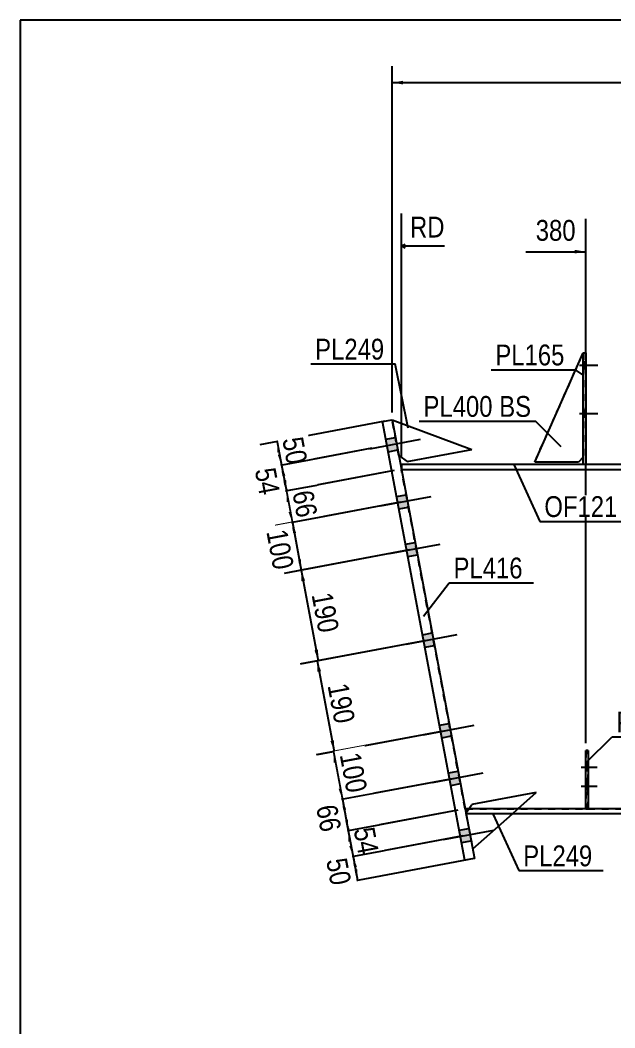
# Model space of a CAD drawing. Header units: millimetres. Extents: x -55 to 348, y -192 to 85.
# Drawn here: x -52.4 to 29.3, y -53.4 to 85.1 of the extents above; entities that cross this region are included whole.
import ezdxf

# ---------------------------------------------------------------- set-up
doc = ezdxf.new("R2010")
doc.units = ezdxf.units.MM
doc.linetypes.add('DXK_LINE_DOT1', pattern=[1.8814, 0.9407, -0.9407])
doc.linetypes.add('DXK_LINE_DOT2', pattern=[3.9198, 1.9599, -1.9599])
doc.styles.add('Arial Narrow', font='ARIALN.TTF', dxfattribs={"height": 0.2})

# ---------------------------------------------------------------- blocks, each defined once
blk = doc.blocks.new('Unknown-627304120-1201')
at = {"color": 5, "linetype": 'Continuous'}
for p, q in [((347.6, 85.08), (-52.4, 85.08)), ((-52.4, 85.08), (-52.4, -191.92))]:
    blk.add_line(p, q, dxfattribs=at)
blk = doc.blocks.new('Part-627304120-1759 - 1593')
at = {"color": 2, "linetype": 'Continuous'}
for p, q in [((25.33, -23.33), (25.33, -15.33)), ((25.33, -15.33), (25.66, -15.33)), ((25.66, -15.33), (25.66, -23.33)), ((25.66, -23.33), (25.33, -23.33))]:
    blk.add_line(p, q, dxfattribs=at)
at = {"color": 7, "linetype": 'DXK_LINE_DOT1'}
blk.add_line((25.33, -22.67), (25.66, -22.67), dxfattribs=at)
blk = doc.blocks.new('Part-627304120-1636 - 1593')
at = {"color": 2, "linetype": 'Continuous'}
for p, q in [((18.33, 24.33), (24.99, 39.33)), ((24.99, 25), (24.33, 24.33)), ((24.33, 24.33), (18.33, 24.33))]:
    blk.add_line(p, q, dxfattribs=at)
at = {"color": 7, "linetype": 'DXK_LINE_DOT1'}
blk.add_line((24.99, 39.33), (24.99, 25), dxfattribs=at)
blk = doc.blocks.new('Part-627304120-1836 - 1593')
at = {"color": 7, "linetype": 'DXK_LINE_DOT1'}
for p, q in [((25.33, -15.33), (25.33, -23.33)), ((25.66, -15.33), (25.33, -15.33)), ((25.66, -23.33), (25.66, -15.33)), ((25.33, -23.33), (25.66, -23.33))]:
    blk.add_line(p, q, dxfattribs=at)
blk = doc.blocks.new('Part-627304120-1846 - 1593')
at = {"color": 2, "linetype": 'Continuous'}
for p, q in [((0, 24), (0, 23.33)), ((30.99, 24), (0, 24)), ((48.35, 24), (31.09, 24)), ((65.91, 24), (48.45, 24)), ((70.81, 24), (66.01, 24)), ((70.81, 23.33), (70.81, 24)), ((0, 23.33), (30.99, 23.33)), ((31.09, 23.33), (48.35, 23.33)), ((48.45, 23.33), (65.91, 23.33)), ((66.01, 23.33), (70.81, 23.33))]:
    blk.add_line(p, q, dxfattribs=at)
blk = doc.blocks.new('Part-627304120-1841 - 1593')
at = {"color": 7, "linetype": 'DXK_LINE_DOT1'}
for p, q in [((18.33, 24.33), (24.99, 39.33)), ((24.99, 25), (24.33, 24.33)), ((24.33, 24.33), (18.33, 24.33))]:
    blk.add_line(p, q, dxfattribs=at)
blk = doc.blocks.new('Part-627304120-2214 - 1593')
at = {"color": 2, "linetype": 'Continuous'}
for p, q in [((-2.59, 29.89), (-1.28, 30.13)), ((8.73, -30.39), (-2.59, 29.89)), ((-1.28, 30.13), (10.04, -30.15)), ((10.04, -30.15), (8.73, -30.39))]:
    blk.add_line(p, q, dxfattribs=at)
blk = doc.blocks.new('Part-627304120-1851 - 1593')
at = {"color": 2, "linetype": 'Continuous'}
for p, q in [((8.89, -24), (8.89, -23.33)), ((25.33, -23.33), (8.89, -23.33)), ((30.99, -23.33), (25.66, -23.33)), ((48.35, -23.33), (31.09, -23.33)), ((60.25, -23.33), (48.45, -23.33)), ((65.91, -23.33), (60.58, -23.33)), ((70.81, -23.33), (66.01, -23.33)), ((70.81, -24), (70.81, -23.33)), ((30.99, -24), (8.89, -24)), ((48.35, -24), (31.09, -24)), ((65.91, -24), (48.45, -24)), ((70.81, -24), (66.01, -24))]:
    blk.add_line(p, q, dxfattribs=at)
blk = doc.blocks.new('Bolt-627304120-2307 - 1593')
at = {"linetype": 'Continuous'}
for points in [[(25.33, 37.2), (25.33, 38.13), (24.99, 38.13), (24.99, 37.2)], [(25.33, 37.2), (25.33, 38.13), (24.99, 38.13), (24.99, 37.2)], [(25.33, 37.2), (25.33, 38.13), (24.99, 38.13), (24.99, 37.2)], [(25.33, 30.53), (25.33, 31.47), (24.99, 31.47), (24.99, 30.53)], [(25.33, 30.53), (25.33, 31.47), (24.99, 31.47), (24.99, 30.53)], [(25.33, 30.53), (25.33, 31.47), (24.99, 31.47), (24.99, 30.53)]]:
    blk.add_hatch(color=3, dxfattribs=at).paths.add_polyline_path(points)
at = {"color": 3, "linetype": 'Continuous'}
for p, q in [((24.46, 37.67), (26.99, 37.67)), ((24.46, 37.67), (26.99, 37.67)), ((24.46, 37.67), (26.99, 37.67)), ((24.99, 38.13), (25.33, 38.13)), ((24.99, 38.13), (25.33, 38.13)), ((24.99, 38.13), (25.33, 38.13)), ((24.99, 37.2), (25.33, 37.2)), ((24.99, 37.2), (25.33, 37.2)), ((24.99, 37.2), (25.33, 37.2)), ((24.46, 31), (26.99, 31)), ((24.46, 31), (26.99, 31)), ((24.46, 31), (26.99, 31)), ((24.99, 31.47), (25.33, 31.47)), ((24.99, 31.47), (25.33, 31.47)), ((24.99, 31.47), (25.33, 31.47)), ((24.99, 30.53), (25.33, 30.53)), ((24.99, 30.53), (25.33, 30.53)), ((24.99, 30.53), (25.33, 30.53))]:
    blk.add_line(p, q, dxfattribs=at)
blk = doc.blocks.new('Bolt-627304120-2296 - 1593')
at = {"color": 3, "linetype": 'DXK_LINE_DOT2'}
for p, q in [((24.69, -17.61), (26.89, -17.61)), ((25.33, -17.15), (25.66, -17.15)), ((25.33, -18.08), (25.66, -18.08)), ((24.69, -20.2), (26.89, -20.2)), ((25.33, -19.73), (25.66, -19.73)), ((25.33, -20.67), (25.66, -20.67))]:
    blk.add_line(p, q, dxfattribs=at)
blk = doc.blocks.new('Part-627304120-2147 - 1593')
at = {"color": 2, "linetype": 'Continuous'}
for p, q in [((24.99, 24), (24.99, 39.33)), ((24.99, 39.33), (25.33, 39.33)), ((25.33, 39.33), (25.33, 24))]:
    blk.add_line(p, q, dxfattribs=at)
at = {"color": 7, "linetype": 'DXK_LINE_DOT1'}
blk.add_line((25.33, 24), (24.99, 24), dxfattribs=at)
blk = doc.blocks.new('Part-627304120-2236 - 1593')
at = {"color": 2, "linetype": 'Continuous'}
for p, q in [((-1.28, 30.13), (9.66, 26.08)), ((-0.35, 25.22), (0.81, 24.42)), ((0.81, 24.42), (9.66, 26.08))]:
    blk.add_line(p, q, dxfattribs=at)
at = {"color": 7, "linetype": 'DXK_LINE_DOT1'}
blk.add_line((-0.35, 25.22), (-1.28, 30.13), dxfattribs=at)
blk = doc.blocks.new('Part-627304120-2241 - 1593')
at = {"color": 2, "linetype": 'Continuous'}
for p, q in [((18.52, -21.09), (9.67, -22.76)), ((16, -23.33), (18.52, -21.09)), ((9.28, -23.33), (9.67, -22.76)), ((8.89, -23.9), (8.87, -23.92)), ((9.8, -28.84), (15.25, -24))]:
    blk.add_line(p, q, dxfattribs=at)
at = {"color": 7, "linetype": 'DXK_LINE_DOT1'}
for p, q in [((8.87, -23.92), (9.28, -23.33)), ((15.25, -24), (16, -23.33)), ((8.87, -23.92), (9.8, -28.84))]:
    blk.add_line(p, q, dxfattribs=at)
blk = doc.blocks.new('Part-627304120-2271 - 1593')
at = {"color": 7, "linetype": 'DXK_LINE_DOT1'}
for p, q in [((8.76, -23.33), (0, 23.33)), ((0, 23.33), (30.99, 23.33)), ((31.09, 23.33), (48.35, 23.33)), ((48.45, 23.33), (65.91, 23.33)), ((66.01, 23.33), (75.61, 23.33)), ((75.71, 23.33), (92.97, 23.33)), ((93.07, 23.33), (127.29, 23.33)), ((127.39, 23.33), (151.52, 23.33)), ((151.52, -23.33), (151.52, 23.33)), ((8.89, -23.33), (25.33, -23.33)), ((25.66, -23.33), (30.99, -23.33)), ((31.09, -23.33), (48.35, -23.33)), ((48.45, -23.33), (60.25, -23.33)), ((60.58, -23.33), (65.91, -23.33)), ((66.01, -23.33), (75.61, -23.33)), ((75.71, -23.33), (92.97, -23.33)), ((93.07, -23.33), (121.62, -23.33)), ((121.96, -23.33), (127.29, -23.33)), ((127.39, -23.33), (151.52, -23.33))]:
    blk.add_line(p, q, dxfattribs=at)
at = {"color": 2, "linetype": 'Continuous'}
blk.add_line((8.89, -23.33), (8.76, -23.33), dxfattribs=at)
blk = doc.blocks.new('Bolt-627304120-2290 - 1593')
at = {"linetype": 'Continuous'}
for points in [[(25.66, -18.08), (25.66, -17.15), (25.33, -17.15), (25.33, -18.08)], [(25.66, -20.67), (25.66, -19.73), (25.33, -19.73), (25.33, -20.67)]]:
    blk.add_hatch(color=3, dxfattribs=at).paths.add_polyline_path(points)
at = {"color": 3, "linetype": 'Continuous'}
for p, q in [((24.69, -17.61), (26.89, -17.61)), ((25.33, -17.15), (25.66, -17.15)), ((25.33, -18.08), (25.66, -18.08)), ((24.69, -20.2), (26.89, -20.2)), ((25.33, -19.73), (25.66, -19.73)), ((25.33, -20.67), (25.66, -20.67))]:
    blk.add_line(p, q, dxfattribs=at)
blk = doc.blocks.new('Bolt-627304120-2297 - 1593')
at = {"linetype": 'Continuous'}
for points in [[(-2.13, 27.46), (-1.81, 25.76), (-0.5, 26), (-0.82, 27.71)], [(-2.13, 27.46), (-1.81, 25.76), (-0.5, 26), (-0.82, 27.71)], [(-0.66, 19.6), (-0.34, 17.9), (0.98, 18.14), (0.66, 19.84)], [(-0.66, 19.6), (-0.34, 17.9), (0.98, 18.14), (0.66, 19.84)], [(0.58, 13.05), (0.9, 11.34), (2.21, 11.59), (1.89, 13.29)], [(0.58, 13.05), (0.9, 11.34), (2.21, 11.59), (1.89, 13.29)], [(2.91, 0.6), (3.23, -1.11), (4.54, -0.86), (4.22, 0.84)], [(2.91, 0.6), (3.23, -1.11), (4.54, -0.86), (4.22, 0.84)], [(5.25, -11.85), (5.57, -13.56), (6.88, -13.31), (6.56, -11.61)], [(5.25, -11.85), (5.57, -13.56), (6.88, -13.31), (6.56, -11.61)], [(6.48, -18.4), (6.8, -20.11), (8.11, -19.86), (7.79, -18.16)], [(6.48, -18.4), (6.8, -20.11), (8.11, -19.86), (7.79, -18.16)], [(7.96, -26.27), (8.28, -27.97), (9.59, -27.72), (9.27, -26.02)], [(7.96, -26.27), (8.28, -27.97), (9.59, -27.72), (9.27, -26.02)]]:
    blk.add_hatch(color=3, dxfattribs=at).paths.add_polyline_path(points)
at = {"color": 3, "linetype": 'Continuous'}
for p, q in [((-2.13, 27.46), (-0.82, 27.71)), ((-2.13, 27.46), (-0.82, 27.71)), ((-4.32, 26.17), (2.61, 27.47)), ((-4.32, 26.17), (2.61, 27.47)), ((-1.81, 25.76), (-0.5, 26)), ((-1.81, 25.76), (-0.5, 26)), ((-2.85, 18.31), (4.09, 19.61)), ((-2.85, 18.31), (4.09, 19.61)), ((-0.66, 19.6), (0.66, 19.84)), ((-0.66, 19.6), (0.66, 19.84)), ((-0.34, 17.9), (0.98, 18.14)), ((-0.34, 17.9), (0.98, 18.14)), ((-1.62, 11.75), (5.32, 13.06)), ((-1.62, 11.75), (5.32, 13.06)), ((0.58, 13.05), (1.89, 13.29)), ((0.58, 13.05), (1.89, 13.29)), ((0.9, 11.34), (2.21, 11.59)), ((0.9, 11.34), (2.21, 11.59)), ((0.72, -0.7), (7.66, 0.61)), ((0.72, -0.7), (7.66, 0.61)), ((2.91, 0.6), (4.22, 0.84)), ((2.91, 0.6), (4.22, 0.84)), ((3.23, -1.11), (4.54, -0.86)), ((3.23, -1.11), (4.54, -0.86)), ((3.06, -13.15), (10, -11.84)), ((3.06, -13.15), (10, -11.84)), ((5.25, -11.85), (6.56, -11.61)), ((5.25, -11.85), (6.56, -11.61)), ((5.57, -13.56), (6.88, -13.31)), ((5.57, -13.56), (6.88, -13.31)), ((4.29, -19.7), (11.23, -18.39)), ((4.29, -19.7), (11.23, -18.39)), ((6.48, -18.4), (7.79, -18.16)), ((6.48, -18.4), (7.79, -18.16)), ((6.8, -20.11), (8.11, -19.86)), ((6.8, -20.11), (8.11, -19.86)), ((5.77, -27.56), (12.7, -26.26)), ((5.77, -27.56), (12.7, -26.26)), ((7.96, -26.27), (9.27, -26.02)), ((7.96, -26.27), (9.27, -26.02)), ((8.28, -27.97), (9.59, -27.72)), ((8.28, -27.97), (9.59, -27.72))]:
    blk.add_line(p, q, dxfattribs=at)
blk = doc.blocks.new('StraightDimension-627304120-2705 - 1593')
at = {"linetype": 'Continuous'}
for points in [[(-7.27, -27.87), (-7.3, -26.35), (-6.77, -27.78)], [(-6.66, -28.37), (-6.63, -29.89), (-7.16, -28.46)]]:
    blk.add_hatch(color=7, dxfattribs=at).paths.add_polyline_path(points)
at = {"color": 7, "linetype": 'Continuous'}
for p, q in [((7.78, -23.52), (-9.66, -26.79)), ((8.45, -27.06), (-8.99, -30.33)), ((-7.3, -26.35), (-6.63, -29.89))]:
    blk.add_line(p, q, dxfattribs=at)
at = {"color": 0}
blk.add_wipeout([(-6.37, -30.48), (-2.24, -29.7), (-3.14, -24.93), (-7.27, -25.7)], dxfattribs=at)
at = {"color": 3, "style": 'Arial Narrow'}
blk.add_text('54', height=2.863, rotation=-79.3661, dxfattribs=at).set_placement((-6.57, -26.18))
blk = doc.blocks.new('StraightDimension-627304120-2738 - 1593')
at = {"linetype": 'Continuous'}
for points in [[(-17.05, 25.64), (-17.08, 27.16), (-16.56, 25.74)], [(-16.5, 25.41), (-16.47, 23.89), (-16.99, 25.32)]]:
    blk.add_hatch(color=7, dxfattribs=at).paths.add_polyline_path(points)
at = {"color": 7, "linetype": 'Continuous'}
for p, q in [((-2.26, 29.95), (-19.44, 26.72)), ((-17.08, 27.16), (-16.47, 23.89)), ((-4.07, 26.22), (-18.83, 23.44))]:
    blk.add_line(p, q, dxfattribs=at)
at = {"color": 0}
blk.add_wipeout([(-16.18, 23.17), (-12.05, 23.94), (-12.95, 28.71), (-17.08, 27.94)], dxfattribs=at)
at = {"color": 3, "style": 'Arial Narrow'}
blk.add_text('50', height=2.863, rotation=-79.3661, dxfattribs=at).set_placement((-16.38, 27.46))
blk = doc.blocks.new('StraightDimension-627304120-2331 - 1593')
at = {"linetype": 'Continuous'}
blk.add_hatch(color=7, dxfattribs=at).paths.add_polyline_path([(0.22, 76.24), (-1.28, 76.49), (0.22, 76.74)])
at = {"color": 7, "linetype": 'Continuous'}
for p, q in [((-1.28, 31.13), (-1.28, 78.74)), ((-1.28, 76.49), (281.59, 76.49))]:
    blk.add_line(p, q, dxfattribs=at)
blk = doc.blocks.new('StraightDimension-627304120-2624 - 1593')
at = {"linetype": 'Continuous'}
for points in [[(-6.6, -31.41), (-6.63, -29.89), (-6.11, -31.32)], [(-6.05, -31.64), (-6.02, -33.16), (-6.54, -31.74)]]:
    blk.add_hatch(color=7, dxfattribs=at).paths.add_polyline_path(points)
at = {"color": 7, "linetype": 'Continuous'}
for p, q in [((8.45, -27.06), (-8.84, -30.3)), ((9.06, -30.33), (-8.23, -33.58)), ((-6.63, -29.89), (-6.02, -33.16))]:
    blk.add_line(p, q, dxfattribs=at)
at = {"color": 0}
blk.add_wipeout([(-10.15, -34.72), (-6.02, -33.94), (-6.92, -29.17), (-11.05, -29.94)], dxfattribs=at)
at = {"color": 3, "style": 'Arial Narrow'}
blk.add_text('50', height=2.863, rotation=-79.3661, dxfattribs=at).set_placement((-10.35, -30.42))
blk = doc.blocks.new('StraightDimension-627304120-2641 - 1593')
at = {"linetype": 'Continuous'}
for points in [[(-15.77, 18.84), (-15.81, 20.37), (-15.28, 18.94)], [(-15.02, 17.54), (-14.99, 16.02), (-15.51, 17.45)]]:
    blk.add_hatch(color=7, dxfattribs=at).paths.add_polyline_path(points)
at = {"color": 7, "linetype": 'Continuous'}
for p, q in [((-0.98, 23.15), (-18.16, 19.92)), ((-15.81, 20.37), (-14.99, 16.02)), ((-0.17, 18.8), (-17.35, 15.58))]:
    blk.add_line(p, q, dxfattribs=at)
at = {"color": 0}
blk.add_wipeout([(-14.8, 15.83), (-10.67, 16.61), (-11.57, 21.38), (-15.7, 20.61)], dxfattribs=at)
at = {"color": 3, "style": 'Arial Narrow'}
blk.add_text('66', height=2.863, rotation=-79.3661, dxfattribs=at).set_placement((-15, 20.13))
blk = doc.blocks.new('StraightDimension-627304120-2649 - 1593')
at = {"linetype": 'Continuous'}
for points in [[(-14.96, 14.5), (-14.99, 16.02), (-14.47, 14.59)], [(-13.79, 10.99), (-13.76, 9.47), (-14.28, 10.9)]]:
    blk.add_hatch(color=7, dxfattribs=at).paths.add_polyline_path(points)
at = {"color": 7, "linetype": 'Continuous'}
for p, q in [((-0.17, 18.8), (-17.2, 15.6)), ((-14.99, 16.02), (-13.76, 9.47)), ((1.06, 12.26), (-15.97, 9.06))]:
    blk.add_line(p, q, dxfattribs=at)
at = {"color": 0}
blk.add_wipeout([(-18.03, 8.66), (-13.91, 9.43), (-15.14, 16), (-19.27, 15.23)], dxfattribs=at)
at = {"color": 3, "style": 'Arial Narrow'}
blk.add_text('100', height=2.863, rotation=-79.3661, dxfattribs=at).set_placement((-18.57, 14.75))
blk = doc.blocks.new('StraightDimension-627304120-2657 - 1593')
at = {"linetype": 'Continuous'}
for points in [[(-13.73, 7.95), (-13.76, 9.47), (-13.24, 8.04)], [(-11.45, -1.45), (-11.42, -2.97), (-11.95, -1.54)]]:
    blk.add_hatch(color=7, dxfattribs=at).paths.add_polyline_path(points)
at = {"color": 7, "linetype": 'Continuous'}
for p, q in [((1.06, 12.26), (-16.12, 9.03)), ((-13.76, 9.47), (-11.42, -2.97)), ((3.4, -0.18), (-13.78, -3.41))]:
    blk.add_line(p, q, dxfattribs=at)
at = {"color": 0}
blk.add_wipeout([(-11.83, -0.01), (-7.7, 0.77), (-8.93, 7.34), (-13.06, 6.56)], dxfattribs=at)
at = {"color": 3, "style": 'Arial Narrow'}
blk.add_text('190', height=2.863, rotation=-79.3661, dxfattribs=at).set_placement((-12.36, 6.09))
blk = doc.blocks.new('StraightDimension-627304120-2669 - 1593')
at = {"linetype": 'Continuous'}
for points in [[(-11.53, -4.52), (-11.57, -2.99), (-11.04, -4.42)], [(-9.26, -13.93), (-9.23, -15.45), (-9.75, -14.02)]]:
    blk.add_hatch(color=7, dxfattribs=at).paths.add_polyline_path(points)
at = {"color": 7, "linetype": 'Continuous'}
for p, q in [((3.4, -0.18), (-13.92, -3.44)), ((-11.57, -2.99), (-9.23, -15.45)), ((5.74, -12.64), (-11.58, -15.9))]:
    blk.add_line(p, q, dxfattribs=at)
at = {"color": 0}
blk.add_wipeout([(-9.63, -12.48), (-5.5, -11.71), (-6.74, -5.14), (-10.86, -5.91)], dxfattribs=at)
at = {"color": 3, "style": 'Arial Narrow'}
blk.add_text('190', height=2.863, rotation=-79.3661, dxfattribs=at).set_placement((-10.16, -6.39))
blk = doc.blocks.new('StraightDimension-627304120-2681 - 1593')
at = {"linetype": 'Continuous'}
for points in [[(-9.31, -16.99), (-9.34, -15.47), (-8.82, -16.9)], [(-8.14, -20.5), (-8.11, -22.02), (-8.63, -20.59)]]:
    blk.add_hatch(color=7, dxfattribs=at).paths.add_polyline_path(points)
at = {"color": 7, "linetype": 'Continuous'}
for p, q in [((5.74, -12.64), (-11.7, -15.92)), ((-9.34, -15.47), (-8.11, -22.02)), ((6.97, -19.19), (-10.47, -22.46))]:
    blk.add_line(p, q, dxfattribs=at)
at = {"color": 0}
blk.add_wipeout([(-7.96, -22), (-3.83, -21.23), (-5.07, -14.66), (-9.19, -15.43)], dxfattribs=at)
at = {"color": 3, "style": 'Arial Narrow'}
blk.add_text('100', height=2.863, rotation=-79.3661, dxfattribs=at).set_placement((-8.49, -15.91))
blk = doc.blocks.new('StraightDimension-627304120-2690 - 1593')
at = {"linetype": 'Continuous'}
for points in [[(-8.08, -23.54), (-8.11, -22.02), (-7.59, -23.45)], [(-7.33, -24.83), (-7.3, -26.35), (-7.82, -24.92)]]:
    blk.add_hatch(color=7, dxfattribs=at).paths.add_polyline_path(points)
at = {"color": 7, "linetype": 'Continuous'}
for p, q in [((6.97, -19.19), (-10.32, -22.44)), ((-8.11, -22.02), (-7.3, -26.35)), ((7.78, -23.52), (-9.51, -26.76))]:
    blk.add_line(p, q, dxfattribs=at)
at = {"color": 0}
blk.add_wipeout([(-11.53, -27.37), (-7.4, -26.6), (-8.3, -21.83), (-12.43, -22.6)], dxfattribs=at)
at = {"color": 3, "style": 'Arial Narrow'}
blk.add_text('66', height=2.863, rotation=-79.3661, dxfattribs=at).set_placement((-11.73, -23.08))
blk = doc.blocks.new('StraightDimension-627304120-2729 - 1593')
at = {"linetype": 'Continuous'}
for points in [[(-16.44, 22.37), (-16.47, 23.89), (-15.94, 22.46)], [(-15.84, 21.89), (-15.81, 20.37), (-16.33, 21.79)]]:
    blk.add_hatch(color=7, dxfattribs=at).paths.add_polyline_path(points)
at = {"color": 7, "linetype": 'Continuous'}
for p, q in [((-4.07, 26.22), (-18.68, 23.47)), ((-16.47, 23.89), (-15.81, 20.37)), ((-0.98, 23.15), (-18.02, 19.95))]:
    blk.add_line(p, q, dxfattribs=at)
at = {"color": 0}
blk.add_wipeout([(-19.96, 18.94), (-15.84, 19.71), (-16.73, 24.48), (-20.86, 23.71)], dxfattribs=at)
at = {"color": 3, "style": 'Arial Narrow'}
blk.add_text('54', height=2.863, rotation=-79.3661, dxfattribs=at).set_placement((-20.16, 23.23))
blk = doc.blocks.new('StraightDimension-627304120-6616 - 1593')
at = {"linetype": 'Continuous'}
blk.add_hatch(color=7, dxfattribs=at).paths.add_polyline_path([(23.83, 53.5), (25.33, 53.25), (23.83, 53)])
at = {"color": 7, "linetype": 'Continuous'}
for p, q in [((25.33, -14.33), (25.33, 57.75)), ((17.09, 53.25), (25.33, 53.25))]:
    blk.add_line(p, q, dxfattribs=at)
at = {"color": 0, "linetype": 'Continuous'}
blk.add_wipeout([(6.53, 54.6), (6.53, 58.8), (0.59, 58.8), (0.59, 54.6)], dxfattribs=at)
at = {"color": 7, "linetype": 'Continuous'}
for p, q in [((0, 25), (0, 58.5)), ((0.5, 54.25), (0, 54)), ((0.5, 53.75), (0, 54)), ((5.93, 54), (0, 54))]:
    blk.add_line(p, q, dxfattribs=at)
at = {"color": 3, "linetype": 'Continuous', "style": 'Arial Narrow'}
blk.add_text('RD', height=2.863, dxfattribs=at).set_placement((1.19, 55.2))
at = {"color": 0}
blk.add_wipeout([(24.55, 54.15), (24.55, 58.35), (17.87, 58.35), (17.87, 54.15)], dxfattribs=at)
at = {"color": 3, "style": 'Arial Narrow'}
blk.add_text('380', height=2.863, dxfattribs=at).set_placement((18.47, 54.75))
blk = doc.blocks.new('MarkSet-627304120-2818 - 1593')
at = {"color": 0}
for points in [[(39.05, -12.82), (39.05, -9.82), (29.55, -9.82), (29.55, -12.82)], [(44.33, -12.82), (44.33, -9.82), (39.95, -9.82), (39.95, -12.82)]]:
    blk.add_wipeout(points, dxfattribs=at)
for points in [[(39.05, -12.82), (39.05, -9.82), (29.55, -9.82), (29.55, -12.82)], [(44.33, -12.82), (44.33, -9.82), (39.95, -9.82), (39.95, -12.82)]]:
    blk.add_wipeout(points, dxfattribs=at)
at = {"color": 7, "linetype": 'Continuous'}
for p, q in [((25.41, -16.95), (28.95, -13.42)), ((28.95, -13.42), (44.93, -13.42))]:
    blk.add_line(p, q, dxfattribs=at)
at = {"color": 3, "style": 'Arial Narrow'}
for s, p in [('PL407', (29.55, -12.82)), ('BS', (39.95, -12.82))]:
    blk.add_text(s, height=2.863, dxfattribs=at).set_placement(p)
blk = doc.blocks.new('Mark-627304120-1842 - 1593')
at = {"color": 0}
blk.add_wipeout([(29.7, 16.78), (29.7, 19.78), (19.65, 19.78), (19.65, 16.78)], dxfattribs=at)
blk.add_wipeout([(29.7, 16.78), (29.7, 19.78), (19.65, 19.78), (19.65, 16.78)], dxfattribs=at)
at = {"color": 7, "linetype": 'Continuous'}
for p, q in [((15.51, 23.92), (19.05, 16.18)), ((19.05, 16.18), (31.2, 16.18))]:
    blk.add_line(p, q, dxfattribs=at)
at = {"color": 3, "style": 'Arial Narrow'}
blk.add_text('OF121', height=2.863, dxfattribs=at).set_placement((19.65, 16.78))
blk = doc.blocks.new('Mark-627304120-2143 - 1593')
at = {"color": 7, "linetype": 'Continuous'}
blk.add_line((25.08, 36.25), (23.93, 37.02), dxfattribs=at)
at = {"color": 0}
blk.add_wipeout([(22.43, 37.62), (22.43, 40.62), (12.92, 40.62), (12.92, 37.62)], dxfattribs=at)
blk.add_wipeout([(22.43, 37.62), (22.43, 40.62), (12.92, 40.62), (12.92, 37.62)], dxfattribs=at)
at = {"color": 7, "linetype": 'Continuous'}
blk.add_line((12.32, 37.02), (23.93, 37.02), dxfattribs=at)
at = {"color": 3, "style": 'Arial Narrow'}
blk.add_text('PL165', height=2.863, dxfattribs=at).set_placement((12.92, 37.62))
blk = doc.blocks.new('Mark-627304120-2210 - 1593')
at = {"color": 0}
blk.add_wipeout([(16.67, 8.34), (16.67, 11.34), (7.17, 11.34), (7.17, 8.34)], dxfattribs=at)
blk.add_wipeout([(16.67, 8.34), (16.67, 11.34), (7.17, 11.34), (7.17, 8.34)], dxfattribs=at)
at = {"color": 7, "linetype": 'Continuous'}
for p, q in [((3.03, 3.13), (6.57, 7.74)), ((6.57, 7.74), (18.17, 7.74))]:
    blk.add_line(p, q, dxfattribs=at)
at = {"color": 3, "style": 'Arial Narrow'}
blk.add_text('PL416', height=2.863, dxfattribs=at).set_placement((7.17, 8.34))
blk = doc.blocks.new('Mark-627304120-2232 - 1593')
at = {"color": 7, "linetype": 'Continuous'}
blk.add_line((0.93, 28.97), (-0.85, 37.82), dxfattribs=at)
at = {"color": 0}
blk.add_wipeout([(-2.35, 38.42), (-2.35, 41.42), (-11.85, 41.42), (-11.85, 38.42)], dxfattribs=at)
blk.add_wipeout([(-2.35, 38.42), (-2.35, 41.42), (-11.85, 41.42), (-11.85, 38.42)], dxfattribs=at)
at = {"color": 7, "linetype": 'Continuous'}
blk.add_line((-12.45, 37.82), (-0.85, 37.82), dxfattribs=at)
at = {"color": 3, "style": 'Arial Narrow'}
blk.add_text('PL249', height=2.863, dxfattribs=at).set_placement((-11.85, 38.42))
blk = doc.blocks.new('Mark-627304120-2237 - 1593')
at = {"color": 0}
blk.add_wipeout([(26.25, -31.23), (26.25, -28.23), (16.75, -28.23), (16.75, -31.23)], dxfattribs=at)
blk.add_wipeout([(26.25, -31.23), (26.25, -28.23), (16.75, -28.23), (16.75, -31.23)], dxfattribs=at)
at = {"color": 7, "linetype": 'Continuous'}
for p, q in [((12.62, -24.1), (16.15, -31.83)), ((16.15, -31.83), (27.75, -31.83))]:
    blk.add_line(p, q, dxfattribs=at)
at = {"color": 3, "style": 'Arial Narrow'}
blk.add_text('PL249', height=2.863, dxfattribs=at).set_placement((16.75, -31.23))
blk = doc.blocks.new('MarkSet-627304120-2795 - 1593')
at = {"color": 0}
for points in [[(12.55, 30.55), (12.55, 33.55), (3.04, 33.55), (3.04, 30.55)], [(17.83, 30.55), (17.83, 33.55), (13.45, 33.55), (13.45, 30.55)]]:
    blk.add_wipeout(points, dxfattribs=at)
for points in [[(12.55, 30.55), (12.55, 33.55), (3.04, 33.55), (3.04, 30.55)], [(17.83, 30.55), (17.83, 33.55), (13.45, 33.55), (13.45, 30.55)]]:
    blk.add_wipeout(points, dxfattribs=at)
at = {"color": 7, "linetype": 'Continuous'}
for p in [(2.44, 29.95), (21.97, 26.42)]:
    blk.add_line(p, (18.43, 29.95), dxfattribs=at)
at = {"color": 3, "style": 'Arial Narrow'}
for s, p in [('PL400', (3.04, 30.55)), ('BS', (13.45, 30.55))]:
    blk.add_text(s, height=2.863, dxfattribs=at).set_placement(p)

msp = doc.modelspace()

# ---------------------------------------------------------------- block references
for name in ['Unknown-627304120-1201', 'Part-627304120-1636 - 1593', 'Part-627304120-1841 - 1593', 'Part-627304120-2147 - 1593', 'Bolt-627304120-2307 - 1593', 'Part-627304120-2214 - 1593', 'Part-627304120-2236 - 1593', 'Bolt-627304120-2297 - 1593', 'Part-627304120-1846 - 1593', 'Part-627304120-2271 - 1593', 'Part-627304120-1759 - 1593', 'Part-627304120-1836 - 1593', 'Bolt-627304120-2296 - 1593', 'Bolt-627304120-2290 - 1593', 'Part-627304120-2241 - 1593', 'Part-627304120-1851 - 1593']:
    msp.add_blockref(name, (0, 0))

# ---------------------------------------------------------------- next in the draw order: block references
for name in ['StraightDimension-627304120-2331 - 1593', 'StraightDimension-627304120-2738 - 1593', 'StraightDimension-627304120-2705 - 1593', 'Mark-627304120-2237 - 1593']:
    msp.add_blockref(name, (0, 0))

# ---------------------------------------------------------------- next in the draw order: block references
for name in ['StraightDimension-627304120-2641 - 1593', 'StraightDimension-627304120-2624 - 1593']:
    msp.add_blockref(name, (0, 0))

# ---------------------------------------------------------------- next in the draw order: block references
msp.add_blockref('StraightDimension-627304120-2649 - 1593', (0, 0))

# ---------------------------------------------------------------- next in the draw order: block references
for name in ['StraightDimension-627304120-2729 - 1593', 'StraightDimension-627304120-2657 - 1593']:
    msp.add_blockref(name, (0, 0))

# ---------------------------------------------------------------- next in the draw order: block references
msp.add_blockref('StraightDimension-627304120-2669 - 1593', (0, 0))

# ---------------------------------------------------------------- next in the draw order: block references
msp.add_blockref('StraightDimension-627304120-2681 - 1593', (0, 0))

# ---------------------------------------------------------------- next in the draw order: block references
for name in ['StraightDimension-627304120-6616 - 1593', 'StraightDimension-627304120-2690 - 1593']:
    msp.add_blockref(name, (0, 0))

# ---------------------------------------------------------------- next in the draw order: block references
for name in ['Mark-627304120-2232 - 1593', 'Mark-627304120-2143 - 1593', 'MarkSet-627304120-2795 - 1593', 'Mark-627304120-1842 - 1593', 'Mark-627304120-2210 - 1593', 'MarkSet-627304120-2818 - 1593']:
    msp.add_blockref(name, (0, 0))

doc.saveas('drawing.dxf')
